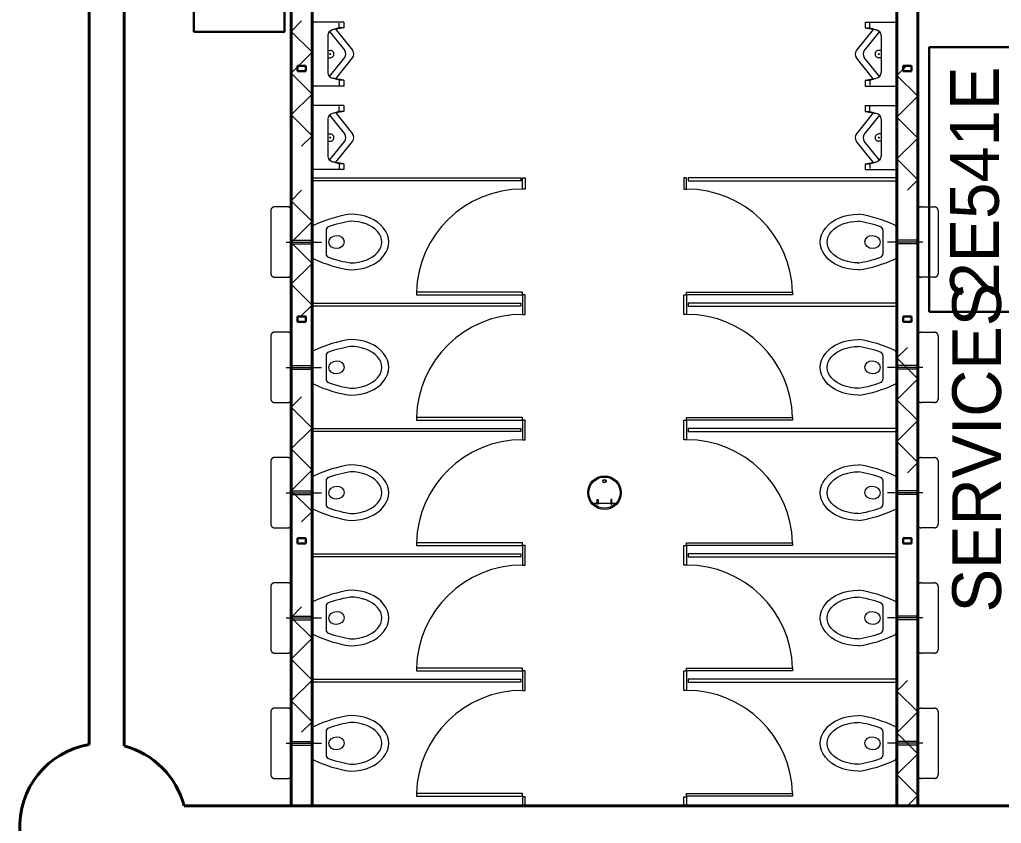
# Model space of a CAD drawing. Header units: metres. Extents: x 1807 to 3745, y 842 to 1968.
# Drawn here: x 3365.4 to 3372.45, y 1344.02 to 1349.8 of the extents above; entities that cross this region are included whole.
import ezdxf
from ezdxf.enums import TextEntityAlignment as Align

# ---------------------------------------------------------------- set-up
doc = ezdxf.new("R2010")
doc.units = ezdxf.units.M
doc.header["$MEASUREMENT"] = 0
doc.linetypes.add('DGN2', pattern=[9.732586, 4.866293, -4.866293])
doc.linetypes.add('DGN4', pattern=[19.465171, 9.732586, -4.866293, 0, -4.866293])
for name, color, linetype, lineweight in [('Level 1', 7, 'Continuous', 0), ('Level 31', 7, 'Continuous', 0), ('Level 33', 7, 'Continuous', 0), ('TRIRIGA DOOR BOX', 7, 'Continuous', 0)]:
    doc.layers.add(name, color=color, linetype=linetype, lineweight=lineweight)
doc.styles.add('Style-CHAR_FAST_FONT', font='CHAR_FAST_FONT.shx', dxfattribs={"height": 0.2})

msp = doc.modelspace()

# ---------------------------------------------------------------- linework, layer by layer
at = {"layer": 'Level 1', "color": 7, "linetype": 'Continuous', "lineweight": 40}
for p, q in [((3365.9, 1355.4084), (3365.9, 1344.5916)), ((3366.15, 1344.581), (3366.15, 1355.419)), ((3371.85, 1354.7999), (3371.85, 1344.1499)), ((3367.35, 1354.4999), (3367.35, 1344.1499)), ((3367.5, 1344.1499), (3367.5, 1351.0499)), ((3371.7, 1344.1499), (3371.7, 1351.0499)), ((3366.15, 1344.581), (3366.15, 1344.581)), ((3366.581, 1344.15), (3377.419, 1344.15)), ((3367.35, 1344.1499), (3367.5, 1344.1499)), ((3371.85, 1344.1499), (3371.7, 1344.1499))]:
    msp.add_line(p, q, dxfattribs=at)
at = {"layer": 'Level 1', "color": 7, "linetype": 'Continuous', "lineweight": 0}
for p, q in [((3367.425, 1349.7874), (3367.35, 1349.7124)), ((3367.729, 1349.7799), (3367.5, 1349.7799)), ((3367.5, 1349.7799), (3367.5, 1349.3199)), ((3367.729, 1349.7377), (3367.6469, 1349.7228)), ((3367.6951, 1349.7377), (3367.6469, 1349.7228)), ((3367.6951, 1349.7377), (3367.6951, 1349.7723)), ((3367.729, 1349.7377), (3367.6951, 1349.7377)), ((3367.729, 1349.7799), (3367.729, 1349.7377)), ((3371.471, 1349.7799), (3371.7, 1349.7799)), ((3371.471, 1349.7799), (3371.471, 1349.7377)), ((3371.471, 1349.7377), (3371.5531, 1349.7228)), ((3371.471, 1349.7377), (3371.5049, 1349.7377)), ((3371.5049, 1349.7377), (3371.5049, 1349.7723)), ((3371.5049, 1349.7377), (3371.5531, 1349.7228)), ((3371.7, 1349.7799), (3371.7, 1349.3199)), ((3367.35, 1349.7124), (3367.5, 1349.5624)), ((3367.614, 1349.6834), (3367.614, 1349.4164)), ((3367.6261, 1349.7121), (3367.7346, 1349.5747)), ((3367.6715, 1349.7273), (3367.7894, 1349.5778)), ((3371.5285, 1349.7273), (3371.4106, 1349.5778)), ((3371.5739, 1349.7121), (3371.4654, 1349.5747)), ((3371.586, 1349.6834), (3371.586, 1349.4164)), ((3367.5, 1349.5624), (3367.35, 1349.4124)), ((3367.614, 1349.5763), (3367.6306, 1349.5763)), ((3367.614, 1349.5235), (3367.6306, 1349.5235)), ((3367.6261, 1349.3877), (3367.7346, 1349.5251)), ((3367.6715, 1349.3726), (3367.7894, 1349.522)), ((3371.5285, 1349.3726), (3371.4106, 1349.522)), ((3371.5739, 1349.3877), (3371.4654, 1349.5251)), ((3371.586, 1349.5763), (3371.5694, 1349.5763)), ((3371.586, 1349.5235), (3371.5694, 1349.5235)), ((3371.7, 1349.3969), (3371.775, 1349.4719)), ((3367.35, 1349.4124), (3367.5, 1349.2624)), ((3367.729, 1349.3622), (3367.6469, 1349.377)), ((3367.6951, 1349.3622), (3367.6469, 1349.377)), ((3371.471, 1349.3622), (3371.5531, 1349.377)), ((3371.5049, 1349.3622), (3371.5531, 1349.377)), ((3371.85, 1349.2469), (3371.7, 1349.3969)), ((3367.729, 1349.3199), (3367.5, 1349.3199)), ((3367.729, 1349.3622), (3367.6951, 1349.3622)), ((3367.6951, 1349.3622), (3367.6951, 1349.3276)), ((3367.729, 1349.3622), (3367.729, 1349.3199)), ((3371.471, 1349.3622), (3371.471, 1349.3199)), ((3371.471, 1349.3622), (3371.5049, 1349.3622)), ((3371.471, 1349.3199), (3371.7, 1349.3199)), ((3371.5049, 1349.3622), (3371.5049, 1349.3276)), ((3367.5, 1349.2624), (3367.35, 1349.1124)), ((3371.7, 1349.0969), (3371.85, 1349.2469)), ((3367.729, 1349.1799), (3367.5, 1349.1799)), ((3367.5, 1349.1799), (3367.5, 1348.7199)), ((3367.6951, 1349.1377), (3367.6951, 1349.1723)), ((3367.729, 1349.1799), (3367.729, 1349.1377)), ((3371.471, 1349.1799), (3371.7, 1349.1799)), ((3371.471, 1349.1799), (3371.471, 1349.1377)), ((3371.5049, 1349.1377), (3371.5049, 1349.1723)), ((3371.7, 1349.1799), (3371.7, 1348.7199)), ((3367.35, 1349.1124), (3367.5, 1348.9624)), ((3367.6261, 1349.1121), (3367.7346, 1348.9747)), ((3367.729, 1349.1377), (3367.6469, 1349.1228)), ((3367.6951, 1349.1377), (3367.6469, 1349.1228)), ((3367.6715, 1349.1273), (3367.7894, 1348.9778)), ((3367.729, 1349.1377), (3367.6951, 1349.1377)), ((3371.5285, 1349.1273), (3371.4106, 1348.9778)), ((3371.5739, 1349.1121), (3371.4654, 1348.9747)), ((3371.471, 1349.1377), (3371.5531, 1349.1228)), ((3371.471, 1349.1377), (3371.5049, 1349.1377)), ((3371.5049, 1349.1377), (3371.5531, 1349.1228)), ((3371.85, 1348.9469), (3371.7, 1349.0969)), ((3367.614, 1349.0834), (3367.614, 1348.8164)), ((3371.586, 1349.0834), (3371.586, 1348.8164)), ((3367.5, 1348.9624), (3367.425, 1348.8874)), ((3367.614, 1348.9763), (3367.6306, 1348.9763)), ((3371.586, 1348.9763), (3371.5694, 1348.9763)), ((3367.614, 1348.9235), (3367.6306, 1348.9235)), ((3367.6261, 1348.7877), (3367.7346, 1348.9251)), ((3367.6715, 1348.7726), (3367.7894, 1348.922)), ((3371.5285, 1348.7726), (3371.4106, 1348.922)), ((3371.5739, 1348.7877), (3371.4654, 1348.9251)), ((3371.586, 1348.9235), (3371.5694, 1348.9235)), ((3371.7, 1348.7969), (3371.85, 1348.9469)), ((3367.729, 1348.7622), (3367.6469, 1348.777)), ((3367.6951, 1348.7622), (3367.6469, 1348.777)), ((3367.729, 1348.7622), (3367.6951, 1348.7622)), ((3367.6951, 1348.7622), (3367.6951, 1348.7276)), ((3367.729, 1348.7622), (3367.729, 1348.7199)), ((3371.471, 1348.7622), (3371.5531, 1348.777)), ((3371.471, 1348.7622), (3371.471, 1348.7199)), ((3371.471, 1348.7622), (3371.5049, 1348.7622)), ((3371.5049, 1348.7622), (3371.5531, 1348.777)), ((3371.5049, 1348.7622), (3371.5049, 1348.7276)), ((3371.85, 1348.6469), (3371.7, 1348.7969)), ((3367.729, 1348.7199), (3367.5, 1348.7199)), ((3371.471, 1348.7199), (3371.7, 1348.7199)), ((3367.5, 1348.6399), (3367.5, 1348.6599)), ((3367.5, 1348.6599), (3369, 1348.6599)), ((3369, 1348.6399), (3367.5, 1348.6399)), ((3369, 1348.6599), (3369, 1348.6399)), ((3370.19, 1348.6599), (3370.17, 1348.6599)), ((3370.17, 1348.6599), (3370.17, 1348.5799)), ((3370.19, 1348.5799), (3370.19, 1348.6599)), ((3371.7, 1348.6599), (3370.2, 1348.6599)), ((3370.2, 1348.6599), (3370.2, 1348.6399)), ((3370.2, 1348.6399), (3371.7, 1348.6399)), ((3371.7, 1348.6399), (3371.7, 1348.6599)), ((3371.775, 1348.5719), (3371.85, 1348.6469)), ((3367.425, 1348.5716), (3367.35, 1348.4966)), ((3370.17, 1348.5799), (3370.19, 1348.5799)), ((3367.35, 1348.4966), (3367.5, 1348.3466)), ((3367.5, 1348.3466), (3367.35, 1348.1966)), ((3367.5006, 1348.2991), (3367.5006, 1348.1008)), ((3367.6006, 1348.2858), (3367.6006, 1348.1141)), ((3371.5994, 1348.2858), (3371.5994, 1348.1141)), ((3371.6994, 1348.2991), (3371.6994, 1348.1008)), ((3367.35, 1348.1966), (3367.5, 1348.0466)), ((3367.5, 1348.0466), (3367.35, 1347.8966)), ((3367.35, 1347.8966), (3367.5, 1347.7466)), ((3369.01, 1347.8399), (3368.25, 1347.8399)), ((3368.25, 1347.8399), (3368.25, 1347.8199)), ((3369.01, 1347.8199), (3369.01, 1347.8399)), ((3370.19, 1347.8199), (3370.19, 1347.8399)), ((3370.19, 1347.8399), (3370.95, 1347.8399)), ((3370.95, 1347.8399), (3370.95, 1347.8199)), ((3367.5, 1347.7399), (3367.5, 1347.7599)), ((3367.5, 1347.7599), (3369, 1347.7599)), ((3368.25, 1347.8199), (3369.01, 1347.8199)), ((3369, 1347.7599), (3369, 1347.7399)), ((3370.17, 1347.8199), (3370.19, 1347.8199)), ((3370.17, 1347.6802), (3370.17, 1347.8199)), ((3370.19, 1347.8199), (3370.19, 1347.6802)), ((3370.95, 1347.8199), (3370.19, 1347.8199)), ((3371.7, 1347.7599), (3370.2, 1347.7599)), ((3370.2, 1347.7599), (3370.2, 1347.7399)), ((3371.7, 1347.7399), (3371.7, 1347.7599)), ((3367.5, 1347.7466), (3367.425, 1347.6716)), ((3369, 1347.7399), (3367.5, 1347.7399)), ((3370.2, 1347.7399), (3371.7, 1347.7399)), ((3370.19, 1347.6802), (3370.17, 1347.6802)), ((3371.7, 1347.3675), (3371.775, 1347.4425)), ((3367.5006, 1347.3991), (3367.5006, 1347.2008)), ((3367.6006, 1347.3858), (3367.6006, 1347.2141)), ((3371.5994, 1347.3858), (3371.5994, 1347.2141)), ((3371.6994, 1347.3991), (3371.6994, 1347.2008)), ((3371.85, 1347.2175), (3371.7, 1347.3675)), ((3371.7, 1347.0675), (3371.85, 1347.2175)), ((3367.425, 1347.0893), (3367.35, 1347.0143)), ((3371.85, 1346.9175), (3371.7, 1347.0675)), ((3367.35, 1347.0143), (3367.5, 1346.8643)), ((3369.01, 1346.9399), (3368.25, 1346.9399)), ((3368.25, 1346.9399), (3368.25, 1346.9199)), ((3368.25, 1346.9199), (3369.01, 1346.9199)), ((3369.01, 1346.9199), (3369.01, 1346.9399)), ((3370.17, 1346.9199), (3370.19, 1346.9199)), ((3370.17, 1346.7802), (3370.17, 1346.9199)), ((3370.19, 1346.9199), (3370.19, 1346.9399)), ((3370.19, 1346.9399), (3370.95, 1346.9399)), ((3370.19, 1346.9199), (3370.19, 1346.7802)), ((3370.95, 1346.9199), (3370.19, 1346.9199)), ((3370.95, 1346.9399), (3370.95, 1346.9199)), ((3371.7, 1346.7675), (3371.85, 1346.9175)), ((3367.5, 1346.8643), (3367.35, 1346.7143)), ((3367.5, 1346.8399), (3367.5, 1346.8599)), ((3367.5, 1346.8599), (3369, 1346.8599)), ((3369, 1346.8399), (3367.5, 1346.8399)), ((3369, 1346.8599), (3369, 1346.8399)), ((3371.7, 1346.8599), (3370.2, 1346.8599)), ((3370.2, 1346.8599), (3370.2, 1346.8399)), ((3370.2, 1346.8399), (3371.7, 1346.8399)), ((3371.7, 1346.8399), (3371.7, 1346.8599)), ((3370.19, 1346.7802), (3370.17, 1346.7802)), ((3367.35, 1346.7143), (3367.5, 1346.5643)), ((3371.85, 1346.6175), (3371.7, 1346.7675)), ((3367.5, 1346.5643), (3367.35, 1346.4143)), ((3371.775, 1346.5425), (3371.85, 1346.6175)), ((3367.5006, 1346.4991), (3367.5006, 1346.3008)), ((3371.6994, 1346.4991), (3371.6994, 1346.3008)), ((3367.6006, 1346.4858), (3367.6006, 1346.3141)), ((3371.5994, 1346.4858), (3371.5994, 1346.3141)), ((3367.35, 1346.4143), (3367.5, 1346.2643)), ((3369.5478, 1346.3182), (3369.5478, 1346.3504)), ((3369.5478, 1346.3504), (3369.554, 1346.3504)), ((3369.554, 1346.3504), (3369.554, 1346.3182)), ((3369.6522, 1346.3504), (3369.646, 1346.3504)), ((3369.646, 1346.3504), (3369.646, 1346.3182)), ((3369.6522, 1346.3182), (3369.6522, 1346.3504)), ((3369.5167, 1346.3246), (3369.6833, 1346.3246)), ((3369.554, 1346.3182), (3369.5478, 1346.3182)), ((3369.646, 1346.3182), (3369.6522, 1346.3182)), ((3367.5, 1346.2643), (3367.425, 1346.1893)), ((3369.01, 1346.0399), (3368.25, 1346.0399)), ((3368.25, 1346.0399), (3368.25, 1346.0199)), ((3368.25, 1346.0199), (3369.01, 1346.0199)), ((3369.01, 1346.0199), (3369.01, 1346.0399)), ((3370.17, 1346.0199), (3370.19, 1346.0199)), ((3370.17, 1345.8802), (3370.17, 1346.0199)), ((3370.19, 1346.0199), (3370.19, 1346.0399)), ((3370.19, 1346.0399), (3370.95, 1346.0399)), ((3370.19, 1346.0199), (3370.19, 1345.8802)), ((3370.95, 1346.0199), (3370.19, 1346.0199)), ((3370.95, 1346.0399), (3370.95, 1346.0199)), ((3367.5, 1345.9399), (3367.5, 1345.9599)), ((3367.5, 1345.9599), (3369, 1345.9599)), ((3369, 1345.9399), (3367.5, 1345.9399)), ((3369, 1345.9599), (3369, 1345.9399)), ((3371.7, 1345.9599), (3370.2, 1345.9599)), ((3370.2, 1345.9599), (3370.2, 1345.9399)), ((3370.2, 1345.9399), (3371.7, 1345.9399)), ((3371.7, 1345.9399), (3371.7, 1345.9599)), ((3370.19, 1345.8802), (3370.17, 1345.8802)), ((3367.425, 1345.5792), (3367.35, 1345.5042)), ((3367.5006, 1345.5991), (3367.5006, 1345.4008)), ((3367.6006, 1345.5858), (3367.6006, 1345.4141)), ((3371.5994, 1345.5858), (3371.5994, 1345.4141)), ((3371.6994, 1345.5991), (3371.6994, 1345.4008)), ((3367.35, 1345.5042), (3367.5, 1345.3542)), ((3367.5, 1345.3542), (3367.35, 1345.2042)), ((3367.35, 1345.2042), (3367.5, 1345.0542)), ((3369.01, 1345.1399), (3368.25, 1345.1399)), ((3368.25, 1345.1399), (3368.25, 1345.1199)), ((3368.25, 1345.1199), (3369.01, 1345.1199)), ((3369.01, 1345.1199), (3369.01, 1345.1399)), ((3370.17, 1345.1199), (3370.19, 1345.1199)), ((3370.17, 1344.9802), (3370.17, 1345.1199)), ((3370.19, 1345.1199), (3370.19, 1345.1399)), ((3370.19, 1345.1399), (3370.95, 1345.1399)), ((3370.95, 1345.1199), (3370.19, 1345.1199)), ((3370.19, 1345.1199), (3370.19, 1344.9802)), ((3370.95, 1345.1399), (3370.95, 1345.1199)), ((3367.5, 1345.0542), (3367.35, 1344.9042)), ((3367.5, 1345.0399), (3367.5, 1345.0599)), ((3367.5, 1345.0599), (3369, 1345.0599)), ((3369, 1345.0399), (3367.5, 1345.0399)), ((3369, 1345.0599), (3369, 1345.0399)), ((3371.7, 1345.0599), (3370.2, 1345.0599)), ((3370.2, 1345.0599), (3370.2, 1345.0399)), ((3370.2, 1345.0399), (3371.7, 1345.0399)), ((3371.7, 1345.0399), (3371.7, 1345.0599)), ((3371.7, 1344.9749), (3371.775, 1345.0499)), ((3370.19, 1344.9802), (3370.17, 1344.9802)), ((3371.85, 1344.8249), (3371.7, 1344.9749)), ((3367.35, 1344.9042), (3367.5, 1344.7542)), ((3371.7, 1344.6749), (3371.85, 1344.8249)), ((3367.5, 1344.7542), (3367.425, 1344.6792)), ((3367.5006, 1344.6991), (3367.5006, 1344.5008)), ((3367.6006, 1344.6858), (3367.6006, 1344.5141)), ((3371.5994, 1344.6858), (3371.5994, 1344.5141)), ((3371.6994, 1344.6991), (3371.6994, 1344.5008)), ((3371.85, 1344.5249), (3371.7, 1344.6749)), ((3371.7, 1344.3749), (3371.85, 1344.5249)), ((3371.85, 1344.2249), (3371.7, 1344.3749)), ((3369.01, 1344.2399), (3368.25, 1344.2399)), ((3368.25, 1344.2399), (3368.25, 1344.2199)), ((3369.01, 1344.2199), (3369.01, 1344.2399)), ((3370.19, 1344.2199), (3370.19, 1344.2399)), ((3370.19, 1344.2399), (3370.95, 1344.2399)), ((3370.95, 1344.2399), (3370.95, 1344.2199)), ((3368.25, 1344.2199), (3369.01, 1344.2199)), ((3370.17, 1344.2149), (3370.19, 1344.2149)), ((3370.17, 1344.1499), (3370.17, 1344.2149)), ((3370.95, 1344.2199), (3370.19, 1344.2199)), ((3370.19, 1344.2149), (3370.19, 1344.1499)), ((3371.775, 1344.1499), (3371.85, 1344.2249)), ((3370.19, 1344.1499), (3370.17, 1344.1499))]:
    msp.add_line(p, q, dxfattribs=at)
at = {"layer": 'Level 1', "color": 7, "linetype": 'Continuous', "lineweight": 30}
for p, q in [((3367.455, 1349.4663), (3367.395, 1349.4663)), ((3367.395, 1349.4663), (3367.395, 1349.4263)), ((3367.455, 1349.4263), (3367.455, 1349.4663)), ((3371.745, 1349.4263), (3371.745, 1349.4663)), ((3371.745, 1349.4663), (3371.805, 1349.4663)), ((3371.805, 1349.4663), (3371.805, 1349.4263)), ((3367.395, 1349.4263), (3367.455, 1349.4263)), ((3371.805, 1349.4263), (3371.745, 1349.4263)), ((3367.455, 1347.6663), (3367.395, 1347.6663)), ((3367.395, 1347.6663), (3367.395, 1347.6263)), ((3367.395, 1347.6263), (3367.455, 1347.6263)), ((3367.455, 1347.6263), (3367.455, 1347.6663)), ((3371.745, 1347.6263), (3371.745, 1347.6663)), ((3371.745, 1347.6663), (3371.805, 1347.6663)), ((3371.805, 1347.6263), (3371.745, 1347.6263)), ((3371.805, 1347.6663), (3371.805, 1347.6263)), ((3367.455, 1346.0738), (3367.395, 1346.0738)), ((3367.395, 1346.0738), (3367.395, 1346.0338)), ((3367.455, 1346.0338), (3367.455, 1346.0738)), ((3371.745, 1346.0338), (3371.745, 1346.0738)), ((3371.745, 1346.0738), (3371.805, 1346.0738)), ((3371.805, 1346.0738), (3371.805, 1346.0338)), ((3367.395, 1346.0338), (3367.455, 1346.0338)), ((3371.805, 1346.0338), (3371.745, 1346.0338))]:
    msp.add_line(p, q, dxfattribs=at)
at = {"layer": 'Level 1', "color": 7, "linetype": 'Continuous', "lineweight": 13}
for p, q in [((3369.01, 1348.6599), (3369.03, 1348.6599)), ((3369.01, 1348.5799), (3369.01, 1348.6599)), ((3369.03, 1348.6599), (3369.03, 1348.5799)), ((3369.03, 1348.5799), (3369.01, 1348.5799)), ((3369.03, 1347.8199), (3369.01, 1347.8199)), ((3369.01, 1347.8199), (3369.01, 1347.6802)), ((3369.03, 1347.6802), (3369.03, 1347.8199)), ((3369.01, 1347.6802), (3369.03, 1347.6802)), ((3369.03, 1346.9199), (3369.01, 1346.9199)), ((3369.01, 1346.9199), (3369.01, 1346.7802)), ((3369.03, 1346.7802), (3369.03, 1346.9199)), ((3369.01, 1346.7802), (3369.03, 1346.7802)), ((3369.03, 1346.0199), (3369.01, 1346.0199)), ((3369.01, 1346.0199), (3369.01, 1345.8802)), ((3369.03, 1345.8802), (3369.03, 1346.0199)), ((3369.01, 1345.8802), (3369.03, 1345.8802)), ((3369.03, 1345.1199), (3369.01, 1345.1199)), ((3369.01, 1345.1199), (3369.01, 1344.9802)), ((3369.03, 1344.9802), (3369.03, 1345.1199)), ((3369.01, 1344.9802), (3369.03, 1344.9802)), ((3369.03, 1344.2149), (3369.01, 1344.2149)), ((3369.01, 1344.2149), (3369.01, 1344.1499)), ((3369.03, 1344.1499), (3369.03, 1344.2149)), ((3369.01, 1344.1499), (3369.03, 1344.1499))]:
    msp.add_line(p, q, dxfattribs=at)
at = {"layer": 'Level 1', "color": 7, "linetype": 'DGN2', "lineweight": 0}
for p, q in [((3367.2046, 1348.4274), (3367.2046, 1347.9724)), ((3367.3256, 1348.4524), (3367.2296, 1348.4524)), ((3367.3506, 1347.9724), (3367.3506, 1348.4274)), ((3371.8494, 1347.9724), (3371.8494, 1348.4274)), ((3371.8744, 1348.4524), (3371.9704, 1348.4524)), ((3371.9954, 1348.4274), (3371.9954, 1347.9724)), ((3367.3506, 1348.2124), (3367.5006, 1348.2124)), ((3367.3506, 1348.1874), (3367.5006, 1348.1874)), ((3371.8494, 1348.2124), (3371.6994, 1348.2124)), ((3371.8494, 1348.1874), (3371.6994, 1348.1874)), ((3367.2296, 1347.9474), (3367.3256, 1347.9474)), ((3371.9704, 1347.9474), (3371.8744, 1347.9474)), ((3367.3256, 1347.5524), (3367.2296, 1347.5524)), ((3371.8744, 1347.5524), (3371.9704, 1347.5524)), ((3367.2046, 1347.5274), (3367.2046, 1347.0724)), ((3367.3506, 1347.0724), (3367.3506, 1347.5274)), ((3371.8494, 1347.0724), (3371.8494, 1347.5274)), ((3371.9954, 1347.5274), (3371.9954, 1347.0724)), ((3367.3506, 1347.3124), (3367.5006, 1347.3124)), ((3367.3506, 1347.2874), (3367.5006, 1347.2874)), ((3371.8494, 1347.3124), (3371.6994, 1347.3124)), ((3371.8494, 1347.2874), (3371.6994, 1347.2874)), ((3367.2296, 1347.0474), (3367.3256, 1347.0474)), ((3371.9704, 1347.0474), (3371.8744, 1347.0474)), ((3367.2046, 1346.6274), (3367.2046, 1346.1724)), ((3367.3256, 1346.6524), (3367.2296, 1346.6524)), ((3367.3506, 1346.1724), (3367.3506, 1346.6274)), ((3371.8494, 1346.1724), (3371.8494, 1346.6274)), ((3371.8744, 1346.6524), (3371.9704, 1346.6524)), ((3371.9954, 1346.6274), (3371.9954, 1346.1724)), ((3367.3506, 1346.4124), (3367.5006, 1346.4124)), ((3367.3506, 1346.3874), (3367.5006, 1346.3874)), ((3371.8494, 1346.4124), (3371.6994, 1346.4124)), ((3371.8494, 1346.3874), (3371.6994, 1346.3874)), ((3367.2296, 1346.1474), (3367.3256, 1346.1474)), ((3371.9704, 1346.1474), (3371.8744, 1346.1474)), ((3367.2046, 1345.7274), (3367.2046, 1345.2724)), ((3367.3256, 1345.7524), (3367.2296, 1345.7524)), ((3367.3506, 1345.2724), (3367.3506, 1345.7274)), ((3371.8494, 1345.2724), (3371.8494, 1345.7274)), ((3371.8744, 1345.7524), (3371.9704, 1345.7524)), ((3371.9954, 1345.7274), (3371.9954, 1345.2724)), ((3367.3506, 1345.5124), (3367.5006, 1345.5124)), ((3371.8494, 1345.5124), (3371.6994, 1345.5124)), ((3367.3506, 1345.4874), (3367.5006, 1345.4874)), ((3371.8494, 1345.4874), (3371.6994, 1345.4874)), ((3367.2296, 1345.2474), (3367.3256, 1345.2474)), ((3371.9704, 1345.2474), (3371.8744, 1345.2474)), ((3367.2046, 1344.8274), (3367.2046, 1344.3724)), ((3367.3256, 1344.8524), (3367.2296, 1344.8524)), ((3367.3506, 1344.3724), (3367.3506, 1344.8274)), ((3371.8494, 1344.3724), (3371.8494, 1344.8274)), ((3371.8744, 1344.8524), (3371.9704, 1344.8524)), ((3371.9954, 1344.8274), (3371.9954, 1344.3724)), ((3367.3506, 1344.6124), (3367.5006, 1344.6124)), ((3367.3506, 1344.5874), (3367.5006, 1344.5874)), ((3371.8494, 1344.6124), (3371.6994, 1344.6124)), ((3371.8494, 1344.5874), (3371.6994, 1344.5874)), ((3367.2296, 1344.3474), (3367.3256, 1344.3474)), ((3371.9704, 1344.3474), (3371.8744, 1344.3474))]:
    msp.add_line(p, q, dxfattribs=at)
at = {"layer": 'Level 1', "color": 7, "linetype": 'DGN4', "lineweight": 0}
for p, q in [((3367.3144, 1348.1999), (3367.5668, 1348.1999)), ((3371.8856, 1348.1999), (3371.6332, 1348.1999)), ((3367.3144, 1347.2999), (3367.5668, 1347.2999)), ((3371.8856, 1347.2999), (3371.6332, 1347.2999)), ((3367.3144, 1346.3999), (3367.5668, 1346.3999)), ((3371.8856, 1346.3999), (3371.6332, 1346.3999)), ((3367.3144, 1345.4999), (3367.5668, 1345.4999)), ((3371.8856, 1345.4999), (3371.6332, 1345.4999)), ((3367.3144, 1344.5999), (3367.5668, 1344.5999)), ((3371.8856, 1344.5999), (3371.6332, 1344.5999))]:
    msp.add_line(p, q, dxfattribs=at)
at = {"layer": 'Level 1', "color": 7, "linetype": 'Continuous', "lineweight": 0}
for centre, radius in [((3367.6307, 1349.5499), 0.00348), ((3371.5693, 1349.5499), 0.00348), ((3367.6307, 1348.9499), 0.00348), ((3371.5693, 1348.9499), 0.00348), ((3369.6, 1346.4), 0.1205), ((3369.6, 1346.4), 0.1124), ((3369.6, 1346.4833), 0.0122), ((3369.6, 1346.4833), 0.00954)]:
    msp.add_circle(centre, radius, dxfattribs=at)
for centre, radius, start, end in [((3367.654, 1349.6834), 0.04, 100.2602, 180), ((3371.546, 1349.6834), 0.04, 0, 79.7398), ((3367.6307, 1349.5499), 0.0264, 269.9998, 90.00236), ((3367.7032, 1349.5499), 0.04, 321.72015, 38.28012), ((3367.7541, 1349.5499), 0.045, 321.72143, 38.27857), ((3371.4459, 1349.5499), 0.045, 141.72143, 218.27857), ((3371.4968, 1349.5499), 0.04, 141.71988, 218.27985), ((3371.5693, 1349.5499), 0.0264, 89.99764, 270.0002), ((3367.654, 1349.4164), 0.04, 180, 259.7398), ((3371.546, 1349.4164), 0.04, 280.2602, 0), ((3367.654, 1349.0834), 0.04, 100.2602, 180), ((3371.546, 1349.0834), 0.04, 0, 79.7398), ((3367.6307, 1348.9499), 0.0264, 269.9998, 90.00236), ((3367.7032, 1348.9499), 0.04, 321.72015, 38.28012), ((3367.7541, 1348.9499), 0.045, 321.72143, 38.27857), ((3371.4459, 1348.9499), 0.045, 141.72143, 218.27857), ((3371.4968, 1348.9499), 0.04, 141.71988, 218.27985), ((3371.5693, 1348.9499), 0.0264, 89.99764, 270.0002), ((3367.654, 1348.8164), 0.04, 180, 259.7398), ((3371.546, 1348.8164), 0.04, 280.2602, 0), ((3369.01, 1347.8199), 0.7603, 90, 178.49256), ((3370.19, 1347.8199), 0.7603, 1.50744, 90), ((3367.9184, 1347.4506), 0.96, 98.55388, 114.84071), ((3371.2816, 1347.4506), 0.96, 65.15929, 81.44612), ((3367.5256, 1348.2991), 0.025, 114.84071, 180), ((3367.9184, 1347.4506), 0.91, 98.55387, 109.31956), ((3371.2816, 1347.4506), 0.91, 70.68044, 81.44613), ((3371.6744, 1348.2991), 0.025, 0, 65.15929), ((3367.5016, 1348.3143), 0.001, 115.76046, 180), ((3367.5016, 1348.3143), 0.001, 115.76046, 180), ((3367.6256, 1348.2858), 0.025, 109.31956, 180), ((3371.5744, 1348.2858), 0.025, 0, 70.68044), ((3371.6984, 1348.3143), 0.001, 0, 64.23954), ((3371.6984, 1348.3143), 0.001, 0, 64.23954), ((3367.6256, 1348.1141), 0.025, 180, 250.68044), ((3371.5744, 1348.1141), 0.025, 289.31956, 0), ((3367.5256, 1348.1008), 0.025, 180, 245.15929), ((3367.9184, 1348.9492), 0.96, 245.15929, 261.44612), ((3367.9184, 1348.9492), 0.91, 250.68044, 261.44613), ((3371.2816, 1348.9492), 0.91, 278.55387, 289.31956), ((3371.2816, 1348.9492), 0.96, 278.55388, 294.84071), ((3371.6744, 1348.1008), 0.025, 294.84071, 0), ((3369.01, 1346.9199), 0.7603, 90, 178.49256), ((3370.19, 1346.9199), 0.7603, 1.50744, 90), ((3367.9184, 1346.5506), 0.96, 98.55388, 114.84071), ((3371.2816, 1346.5506), 0.96, 65.15929, 81.44612), ((3367.5256, 1347.3991), 0.025, 114.84071, 180), ((3367.5016, 1347.4143), 0.001, 115.76046, 180), ((3367.5016, 1347.4143), 0.001, 115.76046, 180), ((3367.6256, 1347.3858), 0.025, 109.31956, 180), ((3367.9184, 1346.5506), 0.91, 98.55387, 109.31956), ((3371.2816, 1346.5506), 0.91, 70.68044, 81.44613), ((3371.5744, 1347.3858), 0.025, 0, 70.68044), ((3371.6744, 1347.3991), 0.025, 0, 65.15929), ((3371.6984, 1347.4143), 0.001, 0, 64.23954), ((3371.6984, 1347.4143), 0.001, 0, 64.23954), ((3367.5256, 1347.2008), 0.025, 180, 245.15929), ((3367.6256, 1347.2141), 0.025, 180, 250.68044), ((3371.5744, 1347.2141), 0.025, 289.31956, 0), ((3371.6744, 1347.2008), 0.025, 294.84071, 0), ((3367.9184, 1348.0492), 0.96, 245.15929, 261.44612), ((3367.9184, 1348.0492), 0.91, 250.68044, 261.44613), ((3371.2816, 1348.0492), 0.91, 278.55387, 289.31956), ((3371.2816, 1348.0492), 0.96, 278.55388, 294.84071), ((3369.01, 1346.0199), 0.7603, 90, 178.49256), ((3370.19, 1346.0199), 0.7603, 1.50744, 90), ((3367.9184, 1345.6506), 0.96, 98.55388, 114.84071), ((3371.2816, 1345.6506), 0.96, 65.15929, 81.44612), ((3367.5256, 1346.4991), 0.025, 114.84071, 180), ((3367.5016, 1346.5143), 0.001, 115.76046, 180), ((3367.5016, 1346.5143), 0.001, 115.76046, 180), ((3367.6256, 1346.4858), 0.025, 109.31956, 180), ((3367.9184, 1345.6506), 0.91, 98.55387, 109.31956), ((3371.2816, 1345.6506), 0.91, 70.68044, 81.44613), ((3371.5744, 1346.4858), 0.025, 0, 70.68044), ((3371.6744, 1346.4991), 0.025, 0, 65.15929), ((3371.6984, 1346.5143), 0.001, 0, 64.23954), ((3371.6984, 1346.5143), 0.001, 0, 64.23954), ((3367.5256, 1346.3008), 0.025, 180, 245.15929), ((3367.9184, 1347.1492), 0.96, 245.15929, 261.44612), ((3367.6256, 1346.3141), 0.025, 180, 250.68044), ((3367.9184, 1347.1492), 0.91, 250.68044, 261.44613), ((3371.2816, 1347.1492), 0.91, 278.55387, 289.31956), ((3371.2816, 1347.1492), 0.96, 278.55388, 294.84071), ((3371.5744, 1346.3141), 0.025, 289.31956, 0), ((3371.6744, 1346.3008), 0.025, 294.84071, 0), ((3369.01, 1345.1199), 0.7603, 90, 178.49256), ((3370.19, 1345.1199), 0.7603, 1.50744, 90), ((3367.9184, 1344.7506), 0.96, 98.55388, 114.84071), ((3367.9184, 1344.7506), 0.91, 98.55387, 109.31956), ((3371.2816, 1344.7506), 0.91, 70.68044, 81.44613), ((3371.2816, 1344.7506), 0.96, 65.15929, 81.44612), ((3367.5256, 1345.5991), 0.025, 114.84071, 180), ((3367.5016, 1345.6143), 0.001, 115.76046, 180), ((3367.5016, 1345.6143), 0.001, 115.76046, 180), ((3367.6256, 1345.5858), 0.025, 109.31956, 180), ((3371.5744, 1345.5858), 0.025, 0, 70.68044), ((3371.6744, 1345.5991), 0.025, 0, 65.15929), ((3371.6984, 1345.6143), 0.001, 0, 64.23954), ((3371.6984, 1345.6143), 0.001, 0, 64.23954), ((3367.5256, 1345.4008), 0.025, 180, 245.15929), ((3367.9184, 1346.2492), 0.96, 245.15929, 261.44612), ((3367.6256, 1345.4141), 0.025, 180, 250.68044), ((3367.9184, 1346.2492), 0.91, 250.68044, 261.44613), ((3371.2816, 1346.2492), 0.91, 278.55387, 289.31956), ((3371.2816, 1346.2492), 0.96, 278.55388, 294.84071), ((3371.5744, 1345.4141), 0.025, 289.31956, 0), ((3371.6744, 1345.4008), 0.025, 294.84071, 0), ((3369.01, 1344.2199), 0.7603, 90, 178.49256), ((3370.19, 1344.2199), 0.7603, 1.50744, 90), ((3367.9184, 1343.8506), 0.96, 98.55388, 114.84071), ((3371.2816, 1343.8506), 0.96, 65.15929, 81.44612), ((3367.9184, 1343.8506), 0.91, 98.55387, 109.31956), ((3371.2816, 1343.8506), 0.91, 70.68044, 81.44613), ((3367.5256, 1344.6991), 0.025, 114.84071, 180), ((3367.5016, 1344.7143), 0.001, 115.76046, 180), ((3367.5016, 1344.7143), 0.001, 115.76046, 180), ((3367.6256, 1344.6858), 0.025, 109.31956, 180), ((3371.5744, 1344.6858), 0.025, 0, 70.68044), ((3371.6744, 1344.6991), 0.025, 0, 65.15929), ((3371.6984, 1344.7143), 0.001, 0, 64.23954), ((3371.6984, 1344.7143), 0.001, 0, 64.23954), ((3367.6256, 1344.5141), 0.025, 180, 250.68044), ((3371.5744, 1344.5141), 0.025, 289.31956, 0), ((3367.5256, 1344.5008), 0.025, 180, 245.15929), ((3367.9184, 1345.3492), 0.96, 245.15929, 261.44612), ((3367.9184, 1345.3492), 0.91, 250.68044, 261.44613), ((3371.2816, 1345.3492), 0.91, 278.55387, 289.31956), ((3371.2816, 1345.3492), 0.96, 278.55388, 294.84071), ((3371.6744, 1344.5008), 0.025, 294.84071, 0)]:
    msp.add_arc(centre, radius, start, end, dxfattribs=at)
at = {"layer": 'Level 1', "color": 7, "linetype": 'DGN2', "lineweight": 0}
for centre, start, end in [((3367.2296, 1348.4274), 90, 180), ((3367.3256, 1348.4274), 0, 90), ((3371.8744, 1348.4274), 90, 180), ((3371.9704, 1348.4274), 0, 90), ((3367.2296, 1347.9724), 180, 270), ((3367.3256, 1347.9724), 270, 0), ((3371.8744, 1347.9724), 180, 270), ((3371.9704, 1347.9724), 270, 0), ((3367.2296, 1347.5274), 90, 180), ((3367.3256, 1347.5274), 0, 90), ((3371.8744, 1347.5274), 90, 180), ((3371.9704, 1347.5274), 0, 90), ((3367.2296, 1347.0724), 180, 270), ((3367.3256, 1347.0724), 270, 0), ((3371.8744, 1347.0724), 180, 270), ((3371.9704, 1347.0724), 270, 0), ((3367.2296, 1346.6274), 90, 180), ((3367.3256, 1346.6274), 0, 90), ((3371.8744, 1346.6274), 90, 180), ((3371.9704, 1346.6274), 0, 90), ((3367.2296, 1346.1724), 180, 270), ((3367.3256, 1346.1724), 270, 0), ((3371.8744, 1346.1724), 180, 270), ((3371.9704, 1346.1724), 270, 0), ((3367.2296, 1345.7274), 90, 180), ((3367.3256, 1345.7274), 0, 90), ((3371.8744, 1345.7274), 90, 180), ((3371.9704, 1345.7274), 0, 90), ((3367.2296, 1345.2724), 180, 270), ((3367.3256, 1345.2724), 270, 0), ((3371.8744, 1345.2724), 180, 270), ((3371.9704, 1345.2724), 270, 0), ((3367.2296, 1344.8274), 90, 180), ((3367.3256, 1344.8274), 0, 90), ((3371.8744, 1344.8274), 90, 180), ((3371.9704, 1344.8274), 0, 90), ((3367.2296, 1344.3724), 180, 270), ((3367.3256, 1344.3724), 270, 0), ((3371.8744, 1344.3724), 180, 270), ((3371.9704, 1344.3724), 270, 0)]:
    msp.add_arc(centre, 0.025, start, end, dxfattribs=at)
at = {"layer": 'Level 1', "color": 7, "linetype": 'Continuous', "lineweight": 40}
for start, end in [(99.59404, 350.40596), (14.47653, 75.52347)]:
    msp.add_arc((3366, 1344), 0.6, start, end, dxfattribs=at)
at = {"layer": 'Level 1', "color": 7, "linetype": 'Continuous', "lineweight": 0}
for centre, major_axis, ratio in [((3367.7756, 1348.1999), (0.275, 0), 0.727273), ((3367.7756, 1348.1999), (0.225, 0), 0.666667), ((3367.7756, 1347.2999), (0.275, 0), 0.727273), ((3367.7756, 1347.2999), (0.225, 0), 0.666667), ((3367.7756, 1346.3999), (0.275, 0), 0.727273), ((3367.7756, 1346.3999), (0.225, 0), 0.666667), ((3367.7756, 1345.4999), (0.275, 0), 0.727273), ((3367.7756, 1345.4999), (0.225, 0), 0.666667), ((3367.7756, 1344.5999), (0.275, 0), 0.727273), ((3367.7756, 1344.5999), (0.225, 0), 0.666667)]:
    msp.add_ellipse(centre, major_axis=major_axis, ratio=ratio, start_param=4.712389, end_param=7.853982, dxfattribs=at)
at = {"layer": 'Level 1', "color": 7, "linetype": 'Continuous', "lineweight": 0, "extrusion": (0, 0, -1)}
for centre, major_axis, ratio in [((3371.4244, 1348.1999), (0.275, 0), 0.727273), ((3371.4244, 1348.1999), (0.225, 0), 0.666667), ((3371.4244, 1347.2999), (0.275, 0), 0.727273), ((3371.4244, 1347.2999), (0.225, 0), 0.666667), ((3371.4244, 1346.3999), (0.275, 0), 0.727273), ((3371.4244, 1346.3999), (0.225, 0), 0.666667), ((3371.4244, 1345.4999), (0.275, 0), 0.727273), ((3371.4244, 1345.4999), (0.225, 0), 0.666667), ((3371.4244, 1344.5999), (0.275, 0), 0.727273), ((3371.4244, 1344.5999), (0.225, 0), 0.666667)]:
    msp.add_ellipse(centre, major_axis=major_axis, ratio=ratio, start_param=1.570796, end_param=4.712389, dxfattribs=at)
at = {"layer": 'Level 1', "color": 7, "linetype": 'Continuous', "lineweight": 0}
for centre, major_axis in [((3367.6756, 1348.1999), (-0.0543, -0.001)), ((3371.5244, 1348.1999), (0.0543, -0.001)), ((3367.6756, 1347.2999), (-0.0543, -0.001)), ((3371.5244, 1347.2999), (0.0543, -0.001)), ((3367.6756, 1346.3999), (-0.0543, -0.001)), ((3371.5244, 1346.3999), (0.0543, -0.001)), ((3367.6756, 1345.4999), (-0.0543, -0.001)), ((3371.5244, 1345.4999), (0.0543, -0.001)), ((3367.6756, 1344.5999), (-0.0543, -0.001)), ((3371.5244, 1344.5999), (0.0543, -0.001))]:
    msp.add_ellipse(centre, major_axis=major_axis, ratio=0.865295, dxfattribs=at)
at = {"layer": 'TRIRIGA DOOR BOX', "color": 251, "linetype": 'Continuous', "lineweight": 30, "true_color": 0x555555}
for points in [[(3366.6513, 1349.7093), (3366.6513, 1351.6093), (3367.3013, 1351.6093), (3367.3013, 1349.7093)], [(3371.932, 1347.6986), (3371.932, 1349.5986), (3372.582, 1349.5986), (3372.582, 1347.6986)]]:
    msp.add_lwpolyline(points, close=True, dxfattribs=at)

# ---------------------------------------------------------------- texts
at = {"layer": 'Level 31', "color": 7, "linetype": 'Continuous', "lineweight": 30, "insert": (3372.2747, 1345.5404), "char_height": 0.35, "width": 2.931457, "attachment_point": 4, "rotation": 90, "line_spacing_factor": 0.6, "style": 'Style-CHAR_FAST_FONT'}
msp.add_mtext('SERVICES\\P', dxfattribs=at)
at = {"layer": 'Level 33', "color": 7, "linetype": 'Continuous', "lineweight": 13, "style": 'Style-CHAR_FAST_FONT'}
msp.add_text('2E541E', height=0.35, rotation=90, dxfattribs=at).set_placement((3372.257, 1347.7939), align=Align.MIDDLE_LEFT)

doc.saveas('drawing.dxf')
